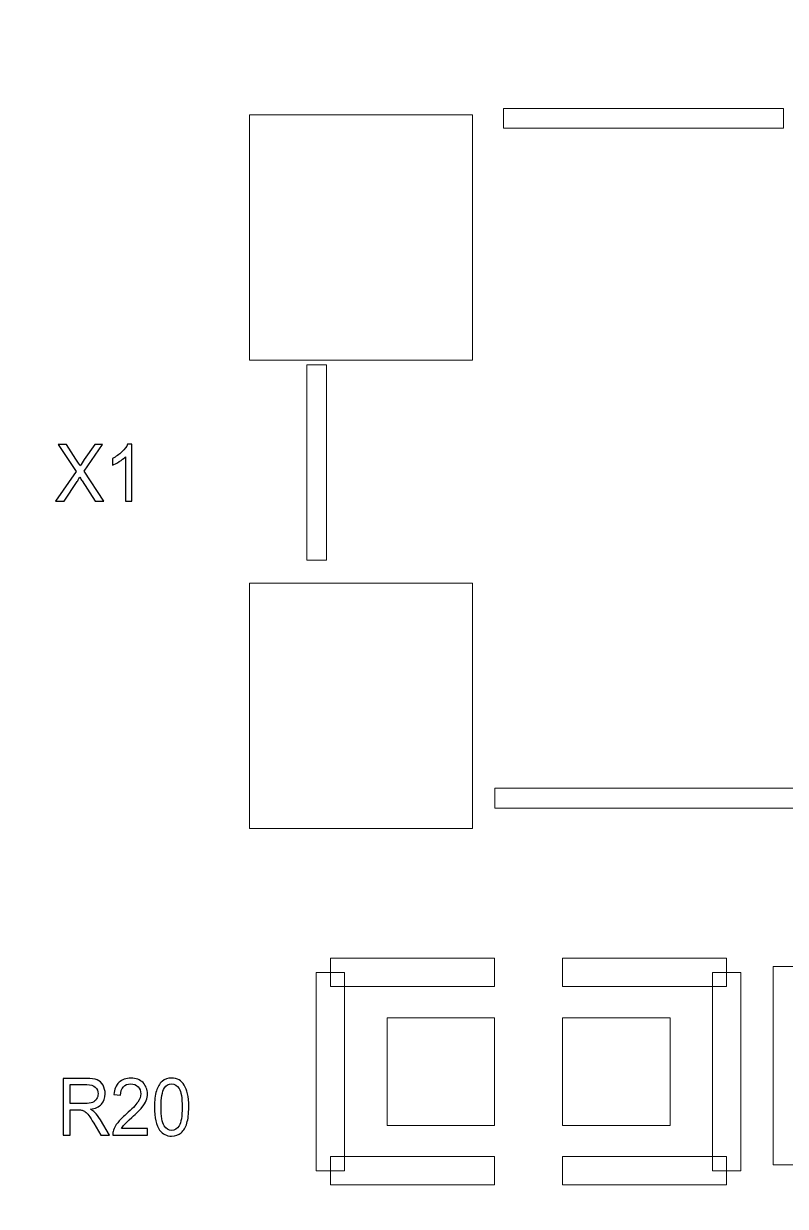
# Model space of a CAD drawing. Header units: millimetres. Extents: x -86 to 67, y -55 to 52.
# Drawn here: x -0.76 to 6.08, y -3.56 to 7.04 of the extents above; entities that cross this region are included whole.
import ezdxf

# ---------------------------------------------------------------- set-up
doc = ezdxf.new("R2010")
doc.units = ezdxf.units.MM
doc.header["$MEASUREMENT"] = 0
for name, color, linetype in [('BG_OUTLINE', 7, 'Continuous'), ('PG_SILKSCREEN_TOP', 7, 'Continuous'), ('PIN_TOP', 7, 'Continuous'), ('RD_SILKSCREEN_TOP', 7, 'Continuous')]:
    doc.layers.add(name, color=color, linetype=linetype)

msp = doc.modelspace()

# ---------------------------------------------------------------- linework, layer by layer
at = {"layer": 'BG_OUTLINE', "color": 3, "lineweight": 9}
msp.add_open_spline([(-60.0926, 34.7331), (-60.0926, 34.7331), (63.7724, 34.7331), (63.7724, 34.7331), (63.7724, 34.7331), (64.585, 34.7336), (65.3646, 34.4113), (65.9396, 33.837), (65.9396, 33.837), (66.5146, 33.2627), (66.8379, 32.4797), (66.8384, 31.667), (66.8384, 31.667), (66.8384, 31.667), (66.8412, -52.28), (66.8412, -52.28), (66.8412, -52.28), (66.8412, -52.28), (66.8384, -52.1933), (66.8384, -52.1933), (66.8384, -52.1933), (66.8389, -53.006), (66.5166, -53.7856), (65.9424, -54.3606), (65.9424, -54.3606), (65.3681, -54.9356), (64.585, -55.2589), (63.7724, -55.2594), (63.7724, -55.2594), (63.7724, -55.2594), (-60.1869, -55.2594), (-60.1869, -55.2594), (-60.1869, -55.2594), (-60.1869, -55.2594), (-60.0853, -55.2518), (-60.0853, -55.2518), (-60.0853, -55.2518), (-60.8979, -55.2523), (-61.6775, -54.9299), (-62.2525, -54.3557), (-62.2525, -54.3557), (-62.8275, -53.7814), (-63.1508, -52.9984), (-63.1513, -52.1857), (-63.1513, -52.1857), (-63.1513, -52.1857), (-63.1587, 31.667), (-63.1587, 31.667), (-63.1587, 31.667), (-63.1592, 32.4797), (-62.8369, 33.2593), (-62.2626, 33.8343), (-62.2626, 33.8343), (-61.6883, 34.4093), (-60.9053, 34.7326), (-60.0926, 34.7331)], degree=3, knots=[0, 0, 0, 0, 0.0714286, 0.0714286, 0.0714286, 0.0714286, 0.1428571, 0.1428571, 0.1428571, 0.1428571, 0.2142857, 0.2142857, 0.2142857, 0.2142857, 0.2857143, 0.2857143, 0.2857143, 0.2857143, 0.3571429, 0.3571429, 0.3571429, 0.3571429, 0.4285714, 0.4285714, 0.4285714, 0.4285714, 0.5, 0.5, 0.5, 0.5, 0.5714286, 0.5714286, 0.5714286, 0.5714286, 0.6428571, 0.6428571, 0.6428571, 0.6428571, 0.7142857, 0.7142857, 0.7142857, 0.7142857, 0.7857143, 0.7857143, 0.7857143, 0.7857143, 0.8571429, 0.8571429, 0.8571429, 0.8571429, 0.9285714, 0.9285714, 0.9285714, 0.9285714, 1, 1, 1, 1], dxfattribs=at)
at = {"layer": 'PG_SILKSCREEN_TOP', "color": 6, "lineweight": 9}
for points in [[(6.0596, 6.2831), (6.0596, 6.2831), (6.0596, 6.1053), (6.0596, 6.1053), (6.0596, 6.1053), (6.0596, 6.1053), (3.545, 6.1053), (3.545, 6.1053), (3.545, 6.1053), (3.545, 6.1053), (3.545, 6.2831), (3.545, 6.2831), (3.545, 6.2831), (3.545, 6.2831), (6.0596, 6.2831), (6.0596, 6.2831)], [(1.7797, 3.9844), (1.7797, 3.9844), (1.9575, 3.9844), (1.9575, 3.9844), (1.9575, 3.9844), (1.9575, 3.9844), (1.9575, 2.2318), (1.9575, 2.2318), (1.9575, 2.2318), (1.9575, 2.2318), (1.7797, 2.2318), (1.7797, 2.2318), (1.7797, 2.2318), (1.7797, 2.2318), (1.7797, 3.9844), (1.7797, 3.9844)], [(6.3644, 0.1871), (6.3644, 0.1871), (6.3644, 0.0093), (6.3644, 0.0093), (6.3644, 0.0093), (6.3644, 0.0093), (3.4688, 0.0093), (3.4688, 0.0093), (3.4688, 0.0093), (3.4688, 0.0093), (3.4688, 0.1871), (3.4688, 0.1871), (3.4688, 0.1871), (3.4688, 0.1871), (6.3644, 0.1871), (6.3644, 0.1871)], [(3.4655, -1.3377), (3.4655, -1.3377), (3.4655, -1.5917), (3.4655, -1.5917), (3.4655, -1.5917), (3.4655, -1.5917), (1.9923, -1.5917), (1.9923, -1.5917), (1.9923, -1.5917), (1.9923, -1.5917), (1.9923, -1.3377), (1.9923, -1.3377), (1.9923, -1.3377), (1.9923, -1.3377), (3.4655, -1.3377), (3.4655, -1.3377)], [(4.0751, -1.5917), (4.0751, -1.5917), (4.0751, -1.3377), (4.0751, -1.3377), (4.0751, -1.3377), (4.0751, -1.3377), (5.5483, -1.3377), (5.5483, -1.3377), (5.5483, -1.3377), (5.5483, -1.3377), (5.5483, -1.5917), (5.5483, -1.5917), (5.5483, -1.5917), (5.5483, -1.5917), (4.0751, -1.5917), (4.0751, -1.5917)], [(1.8653, -1.4647), (1.8653, -1.4647), (2.1193, -1.4647), (2.1193, -1.4647), (2.1193, -1.4647), (2.1193, -1.4647), (2.1193, -3.2427), (2.1193, -3.2427), (2.1193, -3.2427), (2.1193, -3.2427), (1.8653, -3.2427), (1.8653, -3.2427), (1.8653, -3.2427), (1.8653, -3.2427), (1.8653, -1.4647), (1.8653, -1.4647)], [(5.4213, -1.4647), (5.4213, -1.4647), (5.6753, -1.4647), (5.6753, -1.4647), (5.6753, -1.4647), (5.6753, -1.4647), (5.6753, -3.2427), (5.6753, -3.2427), (5.6753, -3.2427), (5.6753, -3.2427), (5.4213, -3.2427), (5.4213, -3.2427), (5.4213, -3.2427), (5.4213, -3.2427), (5.4213, -1.4647), (5.4213, -1.4647)], [(6.2189, -3.1894), (6.2189, -3.1894), (5.9649, -3.1894), (5.9649, -3.1894), (5.9649, -3.1894), (5.9649, -3.1894), (5.9649, -1.4114), (5.9649, -1.4114), (5.9649, -1.4114), (5.9649, -1.4114), (6.2189, -1.4114), (6.2189, -1.4114), (6.2189, -1.4114), (6.2189, -1.4114), (6.2189, -3.1894), (6.2189, -3.1894)], [(1.9923, -3.3697), (1.9923, -3.3697), (1.9923, -3.1157), (1.9923, -3.1157), (1.9923, -3.1157), (1.9923, -3.1157), (3.4655, -3.1157), (3.4655, -3.1157), (3.4655, -3.1157), (3.4655, -3.1157), (3.4655, -3.3697), (3.4655, -3.3697), (3.4655, -3.3697), (3.4655, -3.3697), (1.9923, -3.3697), (1.9923, -3.3697)], [(5.5483, -3.1157), (5.5483, -3.1157), (5.5483, -3.3697), (5.5483, -3.3697), (5.5483, -3.3697), (5.5483, -3.3697), (4.0751, -3.3697), (4.0751, -3.3697), (4.0751, -3.3697), (4.0751, -3.3697), (4.0751, -3.1157), (4.0751, -3.1157), (4.0751, -3.1157), (4.0751, -3.1157), (5.5483, -3.1157), (5.5483, -3.1157)]]:
    msp.add_open_spline(points, degree=3, knots=[0, 0, 0, 0, 0.25, 0.25, 0.25, 0.25, 0.5, 0.5, 0.5, 0.5, 0.75, 0.75, 0.75, 0.75, 1, 1, 1, 1], dxfattribs=at)
at = {"layer": 'PIN_TOP', "lineweight": 9}
for points in [[(1.2674, 6.2273), (1.2674, 6.2273), (3.2674, 6.2273), (3.2674, 6.2273), (3.2674, 6.2273), (3.2674, 6.2273), (3.2674, 4.0274), (3.2674, 4.0274), (3.2674, 4.0274), (3.2674, 4.0274), (1.2674, 4.0274), (1.2674, 4.0274), (1.2674, 4.0274), (1.2674, 4.0274), (1.2674, 6.2273), (1.2674, 6.2273)], [(1.2674, 2.0274), (1.2674, 2.0274), (3.2674, 2.0274), (3.2674, 2.0274), (3.2674, 2.0274), (3.2674, 2.0274), (3.2674, -0.1725), (3.2674, -0.1725), (3.2674, -0.1725), (3.2674, -0.1725), (1.2674, -0.1725), (1.2674, -0.1725), (1.2674, -0.1725), (1.2674, -0.1725), (1.2674, 2.0274), (1.2674, 2.0274)], [(2.5003, -2.8363), (2.5003, -2.8363), (2.5003, -1.8711), (2.5003, -1.8711), (2.5003, -1.8711), (2.5003, -1.8711), (3.4655, -1.8711), (3.4655, -1.8711), (3.4655, -1.8711), (3.4655, -1.8711), (3.4655, -2.8363), (3.4655, -2.8363), (3.4655, -2.8363), (3.4655, -2.8363), (2.5003, -2.8363), (2.5003, -2.8363)], [(4.0751, -2.8363), (4.0751, -2.8363), (4.0751, -1.8711), (4.0751, -1.8711), (4.0751, -1.8711), (4.0751, -1.8711), (5.0403, -1.8711), (5.0403, -1.8711), (5.0403, -1.8711), (5.0403, -1.8711), (5.0403, -2.8363), (5.0403, -2.8363), (5.0403, -2.8363), (5.0403, -2.8363), (4.0751, -2.8363), (4.0751, -2.8363)]]:
    msp.add_open_spline(points, degree=3, knots=[0, 0, 0, 0, 0.25, 0.25, 0.25, 0.25, 0.5, 0.5, 0.5, 0.5, 0.75, 0.75, 0.75, 0.75, 1, 1, 1, 1], dxfattribs=at)
at = {"layer": 'RD_SILKSCREEN_TOP', "color": 8}
for points, knots in [([(-0.4737, 2.7611), (-0.4737, 2.7611), (-0.2908, 3.0264), (-0.2908, 3.0264), (-0.2908, 3.0264), (-0.2908, 3.0264), (-0.4521, 3.2702), (-0.4521, 3.2702), (-0.4521, 3.2702), (-0.4521, 3.2702), (-0.3776, 3.2702), (-0.3776, 3.2702), (-0.3776, 3.2702), (-0.3776, 3.2702), (-0.2918, 3.1396), (-0.2918, 3.1396), (-0.2918, 3.1396), (-0.274, 3.1126), (-0.2613, 3.0917), (-0.2538, 3.0771), (-0.2538, 3.0771), (-0.2433, 3.0956), (-0.2308, 3.1149), (-0.2164, 3.1351), (-0.2164, 3.1351), (-0.2164, 3.1351), (-0.1212, 3.2702), (-0.1212, 3.2702), (-0.1212, 3.2702), (-0.1212, 3.2702), (-0.0532, 3.2702), (-0.0532, 3.2702), (-0.0532, 3.2702), (-0.0532, 3.2702), (-0.2193, 3.0303), (-0.2193, 3.0303), (-0.2193, 3.0303), (-0.2193, 3.0303), (-0.0403, 2.7611), (-0.0403, 2.7611), (-0.0403, 2.7611), (-0.0403, 2.7611), (-0.1177, 2.7611), (-0.1177, 2.7611), (-0.1177, 2.7611), (-0.1177, 2.7611), (-0.2367, 2.9427), (-0.2367, 2.9427), (-0.2367, 2.9427), (-0.2433, 2.9531), (-0.2502, 2.9645), (-0.2574, 2.9767), (-0.2574, 2.9767), (-0.268, 2.9582), (-0.2754, 2.9455), (-0.2799, 2.9385), (-0.2799, 2.9385), (-0.2799, 2.9385), (-0.3986, 2.7611), (-0.3986, 2.7611), (-0.3986, 2.7611), (-0.3986, 2.7611), (-0.4737, 2.7611), (-0.4737, 2.7611)], [0, 0, 0, 0, 0.0625, 0.0625, 0.0625, 0.0625, 0.125, 0.125, 0.125, 0.125, 0.1875, 0.1875, 0.1875, 0.1875, 0.25, 0.25, 0.25, 0.25, 0.3125, 0.3125, 0.3125, 0.3125, 0.375, 0.375, 0.375, 0.375, 0.4375, 0.4375, 0.4375, 0.4375, 0.5, 0.5, 0.5, 0.5, 0.5625, 0.5625, 0.5625, 0.5625, 0.625, 0.625, 0.625, 0.625, 0.6875, 0.6875, 0.6875, 0.6875, 0.75, 0.75, 0.75, 0.75, 0.8125, 0.8125, 0.8125, 0.8125, 0.875, 0.875, 0.875, 0.875, 0.9375, 0.9375, 0.9375, 0.9375, 1, 1, 1, 1]), ([(0.2099, 2.7611), (0.2099, 2.7611), (0.1519, 2.7611), (0.1519, 2.7611), (0.1519, 2.7611), (0.1519, 2.7611), (0.1519, 3.1594), (0.1519, 3.1594), (0.1519, 3.1594), (0.1379, 3.145), (0.1196, 3.1307), (0.097, 3.1163), (0.097, 3.1163), (0.0742, 3.102), (0.0538, 3.0912), (0.0358, 3.0841), (0.0358, 3.0841), (0.0358, 3.0841), (0.0358, 3.1444), (0.0358, 3.1444), (0.0358, 3.1444), (0.0683, 3.1609), (0.0967, 3.1808), (0.1209, 3.2042), (0.1209, 3.2042), (0.1452, 3.2276), (0.1624, 3.2503), (0.1725, 3.2723), (0.1725, 3.2723), (0.1725, 3.2723), (0.2099, 3.2723), (0.2099, 3.2723), (0.2099, 3.2723), (0.2099, 3.2723), (0.2099, 2.7611), (0.2099, 2.7611)], [0, 0, 0, 0, 0.1111111, 0.1111111, 0.1111111, 0.1111111, 0.2222222, 0.2222222, 0.2222222, 0.2222222, 0.3333333, 0.3333333, 0.3333333, 0.3333333, 0.4444444, 0.4444444, 0.4444444, 0.4444444, 0.5555556, 0.5555556, 0.5555556, 0.5555556, 0.6666667, 0.6666667, 0.6666667, 0.6666667, 0.7777778, 0.7777778, 0.7777778, 0.7777778, 0.8888889, 0.8888889, 0.8888889, 0.8888889, 1, 1, 1, 1]), ([(-0.4069, -2.9234), (-0.4069, -2.9234), (-0.4069, -2.4143), (-0.4069, -2.4143), (-0.4069, -2.4143), (-0.4069, -2.4143), (-0.1973, -2.4143), (-0.1973, -2.4143), (-0.1973, -2.4143), (-0.1552, -2.4143), (-0.1231, -2.4189), (-0.1012, -2.428), (-0.1012, -2.428), (-0.0793, -2.4372), (-0.0618, -2.4533), (-0.0486, -2.4764), (-0.0486, -2.4764), (-0.0355, -2.4996), (-0.029, -2.5252), (-0.029, -2.5532), (-0.029, -2.5532), (-0.029, -2.5894), (-0.0397, -2.6197), (-0.0616, -2.6445), (-0.0616, -2.6445), (-0.0833, -2.6693), (-0.1168, -2.685), (-0.1622, -2.6918), (-0.1622, -2.6918), (-0.1456, -2.7003), (-0.133, -2.7087), (-0.1244, -2.7172), (-0.1244, -2.7172), (-0.1061, -2.7352), (-0.0889, -2.7578), (-0.0724, -2.7848), (-0.0724, -2.7848), (-0.0724, -2.7848), (0.0098, -2.9234), (0.0098, -2.9234), (0.0098, -2.9234), (0.0098, -2.9234), (-0.069, -2.9234), (-0.069, -2.9234), (-0.069, -2.9234), (-0.069, -2.9234), (-0.1315, -2.8174), (-0.1315, -2.8174), (-0.1315, -2.8174), (-0.1498, -2.787), (-0.1648, -2.7635), (-0.1767, -2.7474), (-0.1767, -2.7474), (-0.1885, -2.7311), (-0.1991, -2.7198), (-0.2084, -2.7134), (-0.2084, -2.7134), (-0.2177, -2.7068), (-0.2272, -2.7023), (-0.2369, -2.6997), (-0.2369, -2.6997), (-0.244, -2.6982), (-0.2556, -2.6974), (-0.2718, -2.6974), (-0.2718, -2.6974), (-0.2718, -2.6974), (-0.3443, -2.6974), (-0.3443, -2.6974), (-0.3443, -2.6974), (-0.3443, -2.6974), (-0.3443, -2.9234), (-0.3443, -2.9234), (-0.3443, -2.9234), (-0.3443, -2.9234), (-0.4069, -2.9234), (-0.4069, -2.9234)], [0, 0, 0, 0, 0.0526316, 0.0526316, 0.0526316, 0.0526316, 0.1052632, 0.1052632, 0.1052632, 0.1052632, 0.1578947, 0.1578947, 0.1578947, 0.1578947, 0.2105263, 0.2105263, 0.2105263, 0.2105263, 0.2631579, 0.2631579, 0.2631579, 0.2631579, 0.3157895, 0.3157895, 0.3157895, 0.3157895, 0.3684211, 0.3684211, 0.3684211, 0.3684211, 0.4210526, 0.4210526, 0.4210526, 0.4210526, 0.4736842, 0.4736842, 0.4736842, 0.4736842, 0.5263158, 0.5263158, 0.5263158, 0.5263158, 0.5789474, 0.5789474, 0.5789474, 0.5789474, 0.6315789, 0.6315789, 0.6315789, 0.6315789, 0.6842105, 0.6842105, 0.6842105, 0.6842105, 0.7368421, 0.7368421, 0.7368421, 0.7368421, 0.7894737, 0.7894737, 0.7894737, 0.7894737, 0.8421053, 0.8421053, 0.8421053, 0.8421053, 0.8947368, 0.8947368, 0.8947368, 0.8947368, 0.9473684, 0.9473684, 0.9473684, 0.9473684, 1, 1, 1, 1]), ([(0.3506, -2.8633), (0.3506, -2.8633), (0.3506, -2.9234), (0.3506, -2.9234), (0.3506, -2.9234), (0.3506, -2.9234), (0.0382, -2.9234), (0.0382, -2.9234), (0.0382, -2.9234), (0.0377, -2.9083), (0.0399, -2.8939), (0.0448, -2.88), (0.0448, -2.88), (0.0527, -2.857), (0.0655, -2.8345), (0.083, -2.8122), (0.083, -2.8122), (0.1006, -2.7901), (0.126, -2.7643), (0.159, -2.7352), (0.159, -2.7352), (0.2104, -2.6898), (0.2451, -2.6539), (0.2632, -2.6273), (0.2632, -2.6273), (0.2813, -2.6009), (0.2903, -2.5757), (0.2903, -2.5522), (0.2903, -2.5522), (0.2903, -2.5274), (0.282, -2.5065), (0.2657, -2.4894), (0.2657, -2.4894), (0.2491, -2.4725), (0.2277, -2.464), (0.2012, -2.464), (0.2012, -2.464), (0.1733, -2.464), (0.151, -2.473), (0.1343, -2.4911), (0.1343, -2.4911), (0.1174, -2.5091), (0.1089, -2.5341), (0.1087, -2.566), (0.1087, -2.566), (0.1087, -2.566), (0.049, -2.5595), (0.049, -2.5595), (0.049, -2.5595), (0.0531, -2.5115), (0.0685, -2.475), (0.0952, -2.4499), (0.0952, -2.4499), (0.1218, -2.4247), (0.1577, -2.4122), (0.2026, -2.4122), (0.2026, -2.4122), (0.2479, -2.4122), (0.2838, -2.4258), (0.3102, -2.4528), (0.3102, -2.4528), (0.3368, -2.48), (0.35, -2.5135), (0.35, -2.5536), (0.35, -2.5536), (0.35, -2.574), (0.3461, -2.594), (0.3383, -2.6137), (0.3383, -2.6137), (0.3306, -2.6333), (0.3177, -2.6541), (0.2997, -2.6758), (0.2997, -2.6758), (0.2818, -2.6976), (0.252, -2.7275), (0.2103, -2.7654), (0.2103, -2.7654), (0.1755, -2.7969), (0.1531, -2.8183), (0.1433, -2.8295), (0.1433, -2.8295), (0.1333, -2.8407), (0.1252, -2.8519), (0.1187, -2.8633), (0.1187, -2.8633), (0.1187, -2.8633), (0.3506, -2.8633), (0.3506, -2.8633)], [0, 0, 0, 0, 0.0454545, 0.0454545, 0.0454545, 0.0454545, 0.0909091, 0.0909091, 0.0909091, 0.0909091, 0.1363636, 0.1363636, 0.1363636, 0.1363636, 0.1818182, 0.1818182, 0.1818182, 0.1818182, 0.2272727, 0.2272727, 0.2272727, 0.2272727, 0.2727273, 0.2727273, 0.2727273, 0.2727273, 0.3181818, 0.3181818, 0.3181818, 0.3181818, 0.3636364, 0.3636364, 0.3636364, 0.3636364, 0.4090909, 0.4090909, 0.4090909, 0.4090909, 0.4545455, 0.4545455, 0.4545455, 0.4545455, 0.5, 0.5, 0.5, 0.5, 0.5454545, 0.5454545, 0.5454545, 0.5454545, 0.5909091, 0.5909091, 0.5909091, 0.5909091, 0.6363636, 0.6363636, 0.6363636, 0.6363636, 0.6818182, 0.6818182, 0.6818182, 0.6818182, 0.7272727, 0.7272727, 0.7272727, 0.7272727, 0.7727273, 0.7727273, 0.7727273, 0.7727273, 0.8181818, 0.8181818, 0.8181818, 0.8181818, 0.8636364, 0.8636364, 0.8636364, 0.8636364, 0.9090909, 0.9090909, 0.9090909, 0.9090909, 0.9545455, 0.9545455, 0.9545455, 0.9545455, 1, 1, 1, 1]), ([(0.4128, -2.6723), (0.4128, -2.6121), (0.4185, -2.5637), (0.4301, -2.527), (0.4301, -2.527), (0.4416, -2.4903), (0.4587, -2.4619), (0.4814, -2.442), (0.4814, -2.442), (0.5041, -2.4221), (0.5326, -2.4122), (0.5669, -2.4122), (0.5669, -2.4122), (0.5923, -2.4122), (0.6146, -2.4177), (0.6337, -2.4288), (0.6337, -2.4288), (0.6528, -2.4397), (0.6686, -2.4555), (0.6811, -2.4763), (0.6811, -2.4763), (0.6936, -2.497), (0.7033, -2.5223), (0.7104, -2.552), (0.7104, -2.552), (0.7175, -2.5818), (0.7211, -2.6219), (0.7211, -2.6723), (0.7211, -2.6723), (0.7211, -2.7321), (0.7154, -2.7802), (0.7041, -2.817), (0.7041, -2.817), (0.6926, -2.8537), (0.6756, -2.882), (0.6528, -2.9021), (0.6528, -2.9021), (0.6302, -2.9221), (0.6016, -2.9321), (0.5669, -2.9321), (0.5669, -2.9321), (0.5213, -2.9321), (0.4856, -2.9145), (0.4596, -2.8793), (0.4596, -2.8793), (0.4284, -2.837), (0.4128, -2.7679), (0.4128, -2.6723)], [0, 0, 0, 0, 0.0833333, 0.0833333, 0.0833333, 0.0833333, 0.1666667, 0.1666667, 0.1666667, 0.1666667, 0.25, 0.25, 0.25, 0.25, 0.3333333, 0.3333333, 0.3333333, 0.3333333, 0.4166667, 0.4166667, 0.4166667, 0.4166667, 0.5, 0.5, 0.5, 0.5, 0.5833333, 0.5833333, 0.5833333, 0.5833333, 0.6666667, 0.6666667, 0.6666667, 0.6666667, 0.75, 0.75, 0.75, 0.75, 0.8333333, 0.8333333, 0.8333333, 0.8333333, 0.9166667, 0.9166667, 0.9166667, 0.9166667, 1, 1, 1, 1]), ([(-0.3443, -2.639), (-0.3443, -2.639), (-0.2099, -2.639), (-0.2099, -2.639), (-0.2099, -2.639), (-0.1813, -2.639), (-0.1589, -2.6358), (-0.1428, -2.6294), (-0.1428, -2.6294), (-0.1267, -2.623), (-0.1144, -2.6128), (-0.106, -2.5989), (-0.106, -2.5989), (-0.0977, -2.5849), (-0.0935, -2.5697), (-0.0935, -2.5532), (-0.0935, -2.5532), (-0.0935, -2.5292), (-0.1015, -2.5094), (-0.1178, -2.4938), (-0.1178, -2.4938), (-0.134, -2.4783), (-0.1596, -2.4706), (-0.1947, -2.4706), (-0.1947, -2.4706), (-0.1947, -2.4706), (-0.3443, -2.4706), (-0.3443, -2.4706), (-0.3443, -2.4706), (-0.3443, -2.4706), (-0.3443, -2.639), (-0.3443, -2.639)], [0, 0, 0, 0, 0.125, 0.125, 0.125, 0.125, 0.25, 0.25, 0.25, 0.25, 0.375, 0.375, 0.375, 0.375, 0.5, 0.5, 0.5, 0.5, 0.625, 0.625, 0.625, 0.625, 0.75, 0.75, 0.75, 0.75, 0.875, 0.875, 0.875, 0.875, 1, 1, 1, 1]), ([(0.4725, -2.6723), (0.4725, -2.7559), (0.4816, -2.8115), (0.4998, -2.8392), (0.4998, -2.8392), (0.5179, -2.8669), (0.5403, -2.8807), (0.5669, -2.8807), (0.5669, -2.8807), (0.5937, -2.8807), (0.616, -2.8667), (0.6342, -2.839), (0.6342, -2.839), (0.6523, -2.8113), (0.6615, -2.7557), (0.6615, -2.6723), (0.6615, -2.6723), (0.6615, -2.5885), (0.6523, -2.5328), (0.6342, -2.5053), (0.6342, -2.5053), (0.616, -2.4777), (0.5934, -2.464), (0.5664, -2.464), (0.5664, -2.464), (0.5396, -2.464), (0.5184, -2.4762), (0.5024, -2.5005), (0.5024, -2.5005), (0.4824, -2.5314), (0.4725, -2.5888), (0.4725, -2.6723)], [0, 0, 0, 0, 0.125, 0.125, 0.125, 0.125, 0.25, 0.25, 0.25, 0.25, 0.375, 0.375, 0.375, 0.375, 0.5, 0.5, 0.5, 0.5, 0.625, 0.625, 0.625, 0.625, 0.75, 0.75, 0.75, 0.75, 0.875, 0.875, 0.875, 0.875, 1, 1, 1, 1])]:
    msp.add_open_spline(points, degree=3, knots=knots, dxfattribs=at)

doc.saveas('drawing.dxf')
